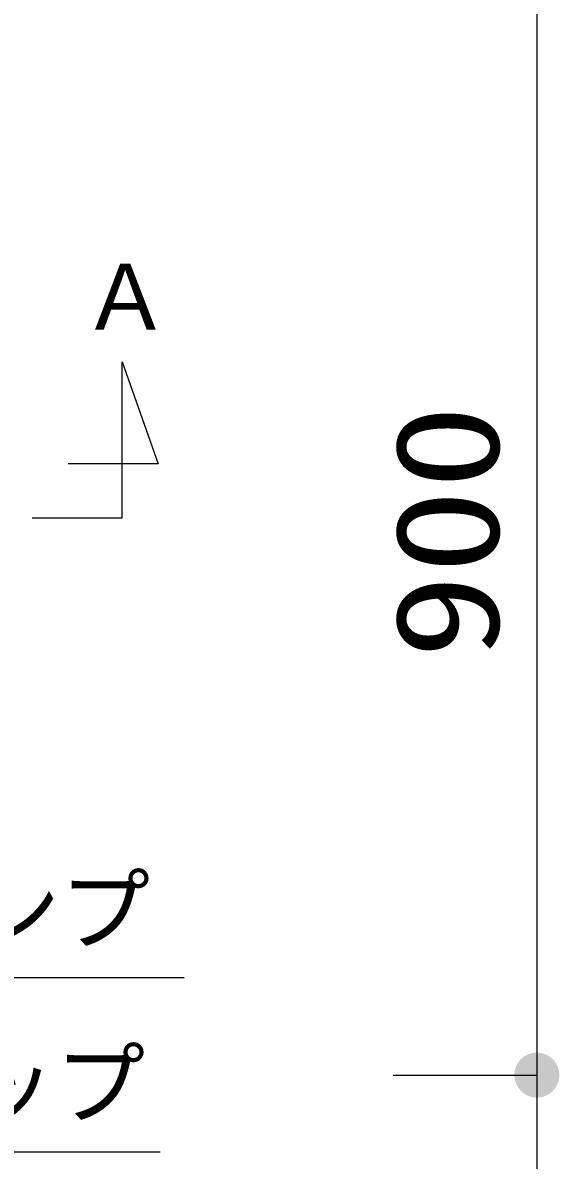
# Model space of a CAD drawing. Units: millimetres, scale not verified. Extents: x -8093 to 8093, y -5792 to 5792.
# Drawn here: x -3710 to -3263, y 565 to 1514 of the extents above; entities that cross this region are included whole.
import ezdxf
from ezdxf.enums import TextEntityAlignment as Align

# ---------------------------------------------------------------- set-up
doc = ezdxf.new("R2010")
doc.units = ezdxf.units.MM
doc.header["$LTSCALE"] = 30
doc.layers.add('0-1_00クル-フ-0躯体', color=3, linetype='Continuous', lineweight=25)
doc.layers.add('0-3_00クル-フ-6寸法', color=132, linetype='Continuous', lineweight=25)
doc.styles.add('ＭＳ ゴシック', font='')
doc.styles.get('ＭＳ ゴシック').set_extended_font_data('MS Gothic')

msp = doc.modelspace()

# ---------------------------------------------------------------- linework, layer by layer
at = {"layer": '0-1_00クル-フ-0躯体', "color": 4}
for p, q in [((-3990.69, 717.29), (-3575.72, 717.29)), ((-4064.61, 571.94), (-3595.78, 571.94))]:
    msp.add_line(p, q, dxfattribs=at)
at = {"layer": '0-1_00クル-フ-0躯体'}
msp.add_lwpolyline([(-3702.43, 1100.87), (-3627.43, 1100.87), (-3627.43, 1230.87), (-3597.43, 1145.87), (-3672.43, 1145.87)], dxfattribs=at)
at = {"layer": '0-3_00クル-フ-6寸法', "color": 4}
for p, q in [((-3281.24, 1535.87), (-3281.24, 635.87)), ((-3401.24, 635.87), (-3281.24, 635.87)), ((-3401.24, 635.87), (-3281.24, 635.87)), ((-3281.24, 635.87), (-3281.24, 275.87))]:
    msp.add_line(p, q, dxfattribs=at)
at = {"layer": '0-3_00クル-フ-6寸法'}
for points in [[(-3281.24, 635.87), (-3298.2, 643.85), (-3297.07, 645.91)], [(-3281.24, 635.87), (-3298.2, 643.85), (-3297.07, 645.91)], [(-3281.24, 635.87), (-3297.07, 645.91), (-3295.68, 647.82)], [(-3281.24, 635.87), (-3297.07, 645.91), (-3295.68, 647.82)], [(-3281.24, 635.87), (-3295.68, 647.82), (-3294.07, 649.53)], [(-3281.24, 635.87), (-3295.68, 647.82), (-3294.07, 649.53)], [(-3281.24, 635.87), (-3294.07, 649.53), (-3292.26, 651.03)], [(-3281.24, 635.87), (-3294.07, 649.53), (-3292.26, 651.03)], [(-3281.24, 635.87), (-3292.26, 651.03), (-3290.27, 652.3)], [(-3281.24, 635.87), (-3292.26, 651.03), (-3290.27, 652.3)], [(-3281.24, 635.87), (-3290.27, 652.3), (-3288.14, 653.3)], [(-3281.24, 635.87), (-3290.27, 652.3), (-3288.14, 653.3)], [(-3281.24, 635.87), (-3288.14, 653.3), (-3285.9, 654.03)], [(-3281.24, 635.87), (-3288.14, 653.3), (-3285.9, 654.03)], [(-3281.24, 635.87), (-3285.9, 654.03), (-3283.59, 654.47)], [(-3281.24, 635.87), (-3285.9, 654.03), (-3283.59, 654.47)], [(-3281.24, 635.87), (-3283.59, 654.47), (-3281.24, 654.62)], [(-3281.24, 635.87), (-3283.59, 654.47), (-3281.24, 654.62)], [(-3281.24, 635.87), (-3281.24, 654.62), (-3278.89, 654.47)], [(-3281.24, 635.87), (-3281.24, 654.62), (-3278.89, 654.47)], [(-3281.24, 635.87), (-3278.89, 654.47), (-3276.57, 654.03)], [(-3281.24, 635.87), (-3278.89, 654.47), (-3276.57, 654.03)], [(-3281.24, 635.87), (-3276.57, 654.03), (-3274.34, 653.3)], [(-3281.24, 635.87), (-3276.57, 654.03), (-3274.34, 653.3)], [(-3281.24, 635.87), (-3274.34, 653.3), (-3272.2, 652.3)], [(-3281.24, 635.87), (-3274.34, 653.3), (-3272.2, 652.3)], [(-3281.24, 635.87), (-3272.2, 652.3), (-3270.22, 651.03)], [(-3281.24, 635.87), (-3272.2, 652.3), (-3270.22, 651.03)], [(-3281.24, 635.87), (-3270.22, 651.03), (-3268.4, 649.53)], [(-3281.24, 635.87), (-3270.22, 651.03), (-3268.4, 649.53)], [(-3281.24, 635.87), (-3268.4, 649.53), (-3266.79, 647.82)], [(-3281.24, 635.87), (-3268.4, 649.53), (-3266.79, 647.82)], [(-3281.24, 635.87), (-3266.79, 647.82), (-3265.41, 645.91)], [(-3281.24, 635.87), (-3266.79, 647.82), (-3265.41, 645.91)], [(-3281.24, 635.87), (-3265.41, 645.91), (-3264.27, 643.85)], [(-3281.24, 635.87), (-3265.41, 645.91), (-3264.27, 643.85)], [(-3281.24, 635.87), (-3299.95, 637.04), (-3299.66, 639.38)], [(-3281.24, 635.87), (-3299.95, 637.04), (-3299.66, 639.38)], [(-3281.24, 635.87), (-3299.95, 634.69), (-3299.95, 637.04)], [(-3281.24, 635.87), (-3299.95, 634.69), (-3299.95, 637.04)], [(-3281.24, 635.87), (-3299.66, 632.35), (-3299.95, 634.69)], [(-3281.24, 635.87), (-3299.66, 632.35), (-3299.95, 634.69)], [(-3281.24, 635.87), (-3299.66, 639.38), (-3299.07, 641.66)], [(-3281.24, 635.87), (-3299.66, 639.38), (-3299.07, 641.66)], [(-3281.24, 635.87), (-3299.07, 630.07), (-3299.66, 632.35)], [(-3281.24, 635.87), (-3299.07, 630.07), (-3299.66, 632.35)], [(-3281.24, 635.87), (-3299.07, 641.66), (-3298.2, 643.85)], [(-3281.24, 635.87), (-3299.07, 641.66), (-3298.2, 643.85)], [(-3281.24, 635.87), (-3298.2, 627.88), (-3299.07, 630.07)], [(-3281.24, 635.87), (-3298.2, 627.88), (-3299.07, 630.07)], [(-3281.24, 635.87), (-3297.07, 625.82), (-3298.2, 627.88)], [(-3281.24, 635.87), (-3297.07, 625.82), (-3298.2, 627.88)], [(-3281.24, 635.87), (-3295.68, 623.91), (-3297.07, 625.82)], [(-3281.24, 635.87), (-3295.68, 623.91), (-3297.07, 625.82)], [(-3281.24, 635.87), (-3294.07, 622.2), (-3295.68, 623.91)], [(-3281.24, 635.87), (-3294.07, 622.2), (-3295.68, 623.91)], [(-3281.24, 635.87), (-3292.26, 620.7), (-3294.07, 622.2)], [(-3281.24, 635.87), (-3292.26, 620.7), (-3294.07, 622.2)], [(-3281.24, 635.87), (-3290.27, 619.44), (-3292.26, 620.7)], [(-3281.24, 635.87), (-3290.27, 619.44), (-3292.26, 620.7)], [(-3281.24, 635.87), (-3288.14, 618.43), (-3290.27, 619.44)], [(-3281.24, 635.87), (-3288.14, 618.43), (-3290.27, 619.44)], [(-3281.24, 635.87), (-3285.9, 617.7), (-3288.14, 618.43)], [(-3281.24, 635.87), (-3285.9, 617.7), (-3288.14, 618.43)], [(-3281.24, 635.87), (-3283.59, 617.26), (-3285.9, 617.7)], [(-3281.24, 635.87), (-3283.59, 617.26), (-3285.9, 617.7)], [(-3281.24, 635.87), (-3281.24, 617.12), (-3283.59, 617.26)], [(-3281.24, 635.87), (-3281.24, 617.12), (-3283.59, 617.26)], [(-3281.24, 635.87), (-3264.27, 643.85), (-3263.41, 641.66)], [(-3281.24, 635.87), (-3264.27, 643.85), (-3263.41, 641.66)], [(-3281.24, 635.87), (-3263.41, 641.66), (-3262.82, 639.38)], [(-3281.24, 635.87), (-3263.41, 641.66), (-3262.82, 639.38)], [(-3281.24, 635.87), (-3262.82, 639.38), (-3262.52, 637.04)], [(-3281.24, 635.87), (-3262.82, 639.38), (-3262.52, 637.04)], [(-3281.24, 635.87), (-3262.52, 637.04), (-3262.52, 634.69)], [(-3281.24, 635.87), (-3262.52, 637.04), (-3262.52, 634.69)], [(-3281.24, 635.87), (-3278.89, 617.26), (-3281.24, 617.12)], [(-3281.24, 635.87), (-3276.57, 617.7), (-3278.89, 617.26)], [(-3281.24, 635.87), (-3274.34, 618.43), (-3276.57, 617.7)], [(-3281.24, 635.87), (-3272.2, 619.44), (-3274.34, 618.43)], [(-3281.24, 635.87), (-3270.22, 620.7), (-3272.2, 619.44)], [(-3281.24, 635.87), (-3268.4, 622.2), (-3270.22, 620.7)], [(-3281.24, 635.87), (-3266.79, 623.91), (-3268.4, 622.2)], [(-3281.24, 635.87), (-3265.41, 625.82), (-3266.79, 623.91)], [(-3281.24, 635.87), (-3264.27, 627.88), (-3265.41, 625.82)], [(-3281.24, 635.87), (-3263.41, 630.07), (-3264.27, 627.88)], [(-3281.24, 635.87), (-3262.82, 632.35), (-3263.41, 630.07)], [(-3281.24, 635.87), (-3262.52, 634.69), (-3262.82, 632.35)], [(-3281.24, 635.87), (-3278.89, 617.26), (-3281.24, 617.12)], [(-3281.24, 635.87), (-3276.57, 617.7), (-3278.89, 617.26)], [(-3281.24, 635.87), (-3274.34, 618.43), (-3276.57, 617.7)], [(-3281.24, 635.87), (-3272.2, 619.44), (-3274.34, 618.43)], [(-3281.24, 635.87), (-3270.22, 620.7), (-3272.2, 619.44)], [(-3281.24, 635.87), (-3268.4, 622.2), (-3270.22, 620.7)], [(-3281.24, 635.87), (-3266.79, 623.91), (-3268.4, 622.2)], [(-3281.24, 635.87), (-3265.41, 625.82), (-3266.79, 623.91)], [(-3281.24, 635.87), (-3264.27, 627.88), (-3265.41, 625.82)], [(-3281.24, 635.87), (-3263.41, 630.07), (-3264.27, 627.88)], [(-3281.24, 635.87), (-3262.82, 632.35), (-3263.41, 630.07)], [(-3281.24, 635.87), (-3262.52, 634.69), (-3262.82, 632.35)]]:
    msp.add_solid(points, dxfattribs=at)

# ---------------------------------------------------------------- texts
at = {"layer": '0-1_00クル-フ-0躯体', "color": 4, "style": 'ＭＳ ゴシック'}
for s, p in [('Ａ', (-3661.8, 1241.16)), ('放流ポンプ', (-3979.17, 729.75)), ('排気キャップ', (-4058.32, 584.59))]:
    msp.add_text(s, height=54.99, dxfattribs=at).set_placement(p, align=Align.BOTTOM_LEFT)
at = {"layer": '0-3_00クル-フ-6寸法', "color": 3, "style": 'ＭＳ ゴシック', "width": 1.2}
msp.add_text('900', height=86.66, rotation=90, dxfattribs=at).set_placement((-3287.08, 983.01), align=Align.BOTTOM_LEFT)

doc.saveas('drawing.dxf')
